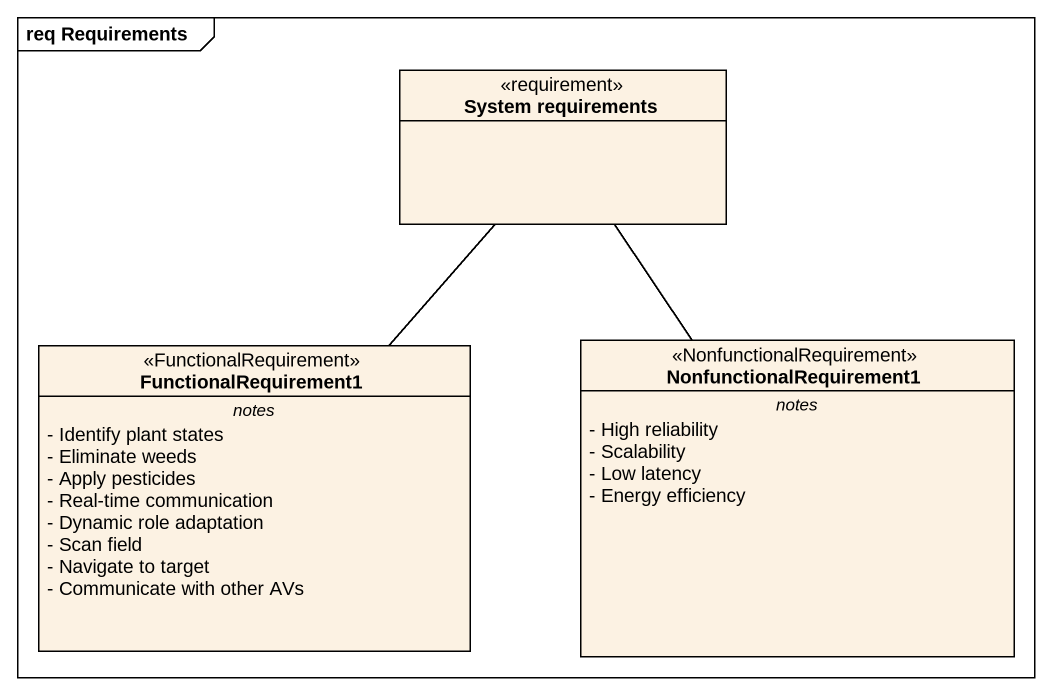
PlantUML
@startuml
mainframe req Requirements
hide circle
hide empty members
skinparam classAttributeIconSize 0
class "System requirements" as System_requirements <<requirement>>
class FunctionalRequirement1 <<FunctionalRequirement>> {
  -- notes --
  - Identify plant states
  - Eliminate weeds
  - Apply pesticides
  - Real-time communication
  - Dynamic role adaptation
  - Scan field
  - Navigate to target
  - Communicate with other AVs
}
class NonfunctionalRequirement1 <<NonfunctionalRequirement>> {
  -- notes --
  - High reliability
  - Scalability
  - Low latency
  - Energy efficiency
}
FunctionalRequirement1 -up- System_requirements
NonfunctionalRequirement1 -up- System_requirements
@enduml
